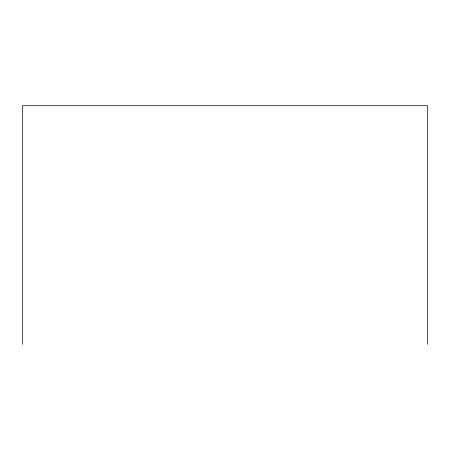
<?xml version="1.0" encoding="UTF-8"?>
<svg xmlns="http://www.w3.org/2000/svg" width="450" height="450" viewBox="0 0 450 450"><rect width="100%" height="100%" fill="white"/><g stroke="black" fill="none" stroke-linecap="round" stroke-linejoin="round"><path stroke-width="0.67" d="M427.5 344.284L427.5 105.716L22.5 105.716L22.5 344.284"/></g></svg>
